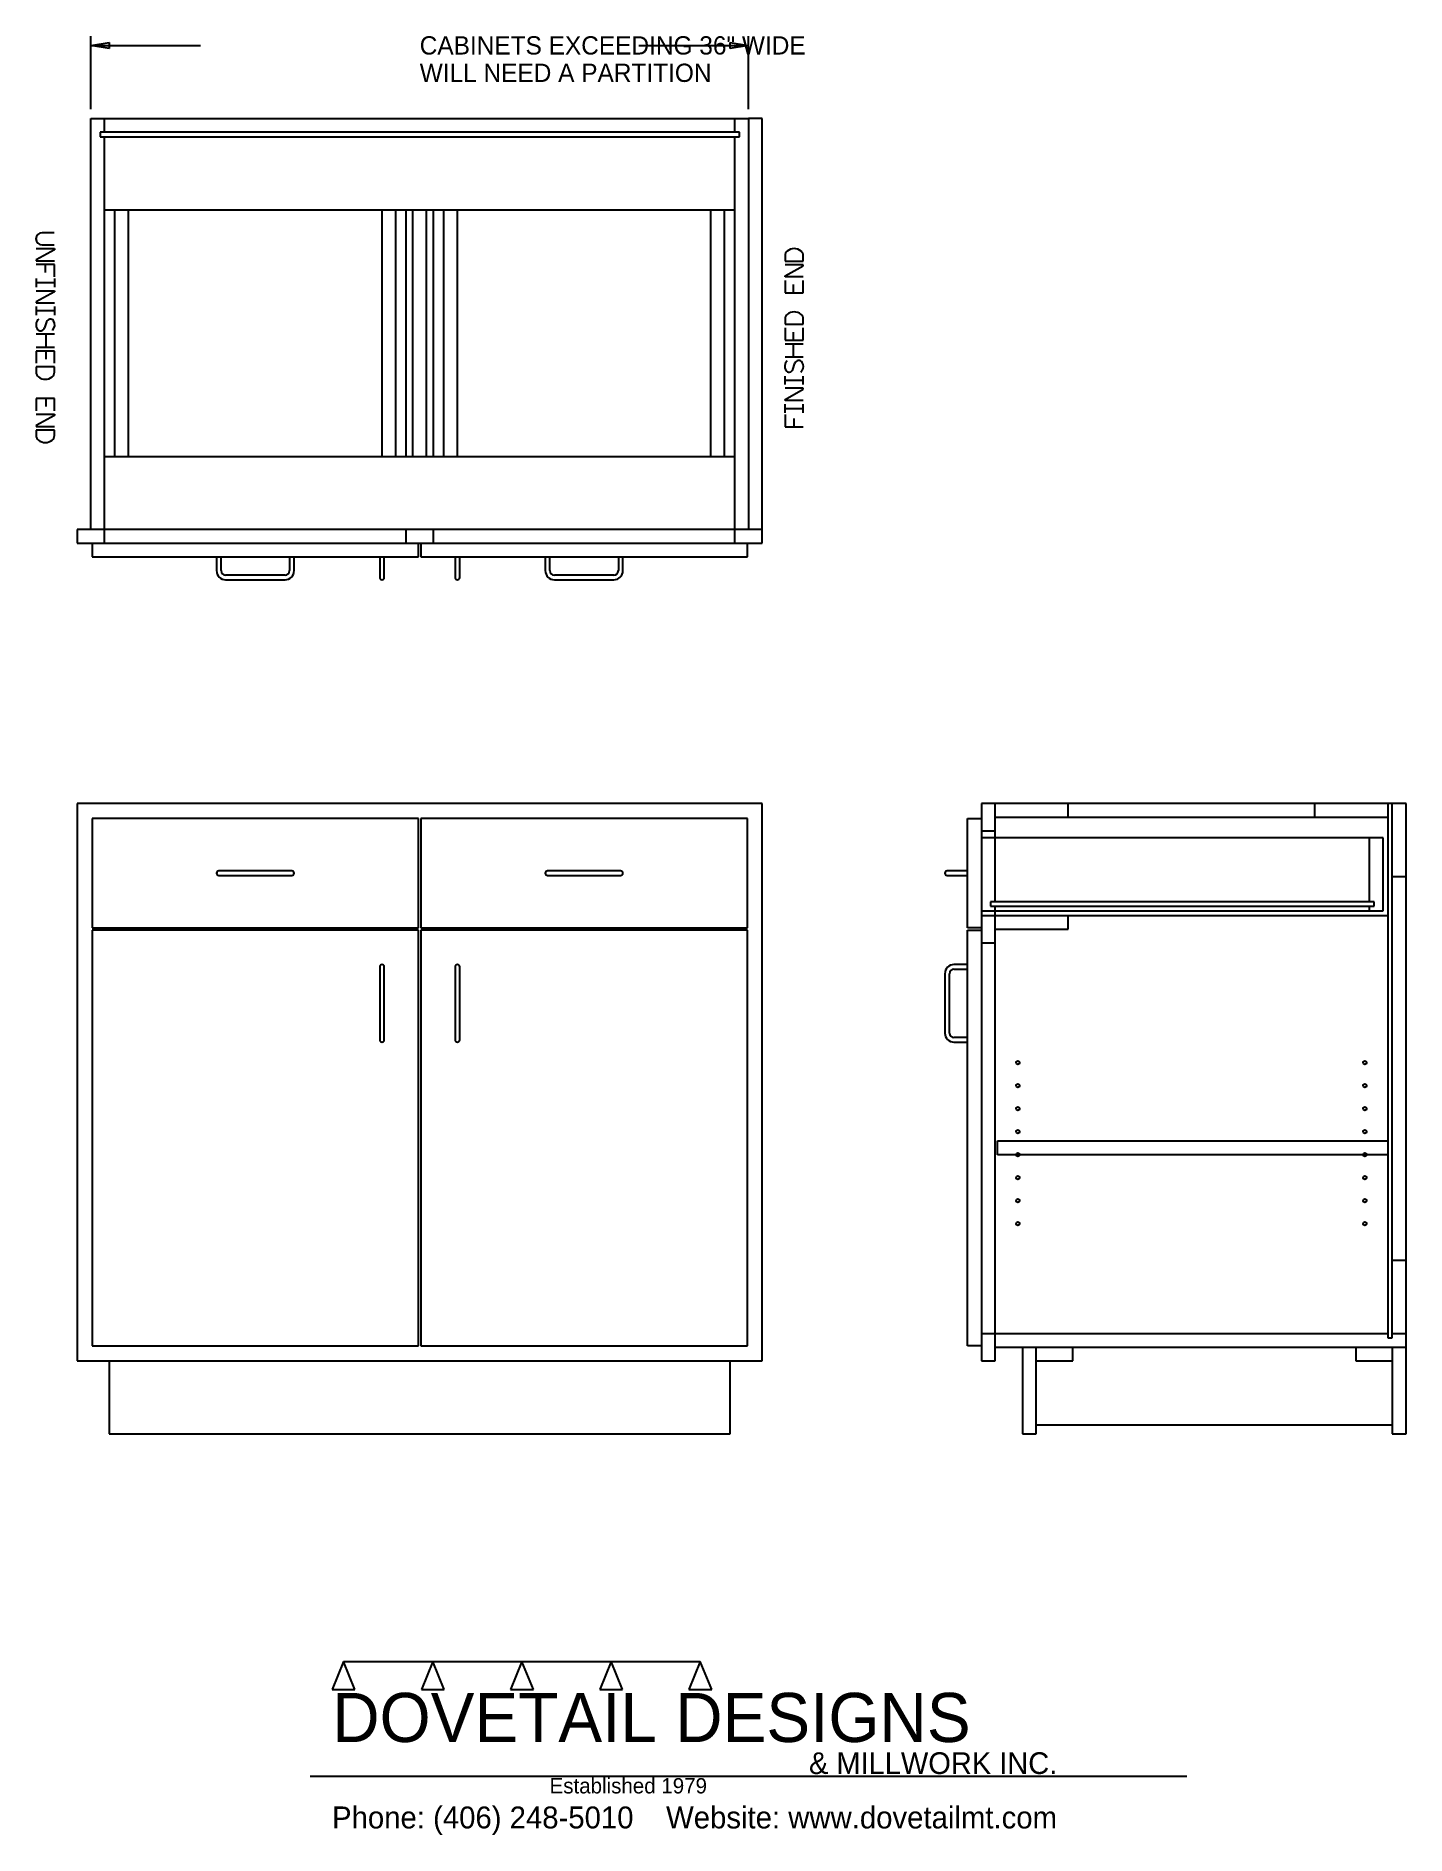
# Model space of a CAD drawing. Extents: x -3 to 72, y -22 to 76.5.
import ezdxf

# ---------------------------------------------------------------- set-up
doc = ezdxf.new("R2010")
doc.units = 0
doc.header["$MEASUREMENT"] = 0
for name, color, linetype in [('APS_GEOMETRY', 7, 'Continuous'), ('CONSTRUCTION', 7, 'Continuous'), ('DIMENSIONS', 7, 'Continuous'), ('TEXT', 7, 'Continuous')]:
    doc.layers.add(name, color=color, linetype=linetype)

msp = doc.modelspace()

# ---------------------------------------------------------------- linework, layer by layer
at = {"layer": 'APS_GEOMETRY'}
for p, q in [((0, 49.5), (0, 72)), ((0, 72), (36, 72)), ((0.75, 71.25), (0.75, 72)), ((35.25, 71.25), (35.25, 72)), ((36, 72), (36, 49.5)), ((36.75, 72), (36, 72)), ((36.75, 49.5), (36.75, 72)), ((35.5, 71.25), (0.5, 71.25)), ((0.5, 71.25), (0.5, 71)), ((0.5, 71), (35.5, 71)), ((0.75, 48.75), (0.75, 71)), ((35.25, 48.75), (35.25, 71)), ((35.5, 71), (35.5, 71.25)), ((0.75, 67), (35.25, 67)), ((1.3125, 53.5), (1.3125, 67)), ((2.0625, 53.5), (2.0625, 67)), ((15.9375, 53.5), (15.9375, 67)), ((16.6875, 53.5), (16.6875, 67)), ((17.25, 53.5), (17.25, 67)), ((17.625, 53.5), (17.625, 67)), ((18.375, 53.5), (18.375, 67)), ((18.75, 53.5), (18.75, 67)), ((19.3125, 53.5), (19.3125, 67)), ((20.0625, 53.5), (20.0625, 67)), ((33.9375, 53.5), (33.9375, 67)), ((34.6875, 53.5), (34.6875, 67)), ((0.75, 53.5), (35.25, 53.5)), ((36.75, 49.5), (-0.75, 49.5)), ((-0.75, 49.5), (-0.75, 48.75)), ((17.25, 48.75), (17.25, 49.5)), ((18.75, 48.75), (18.75, 49.5)), ((36.75, 48.75), (36.75, 49.5)), ((-0.75, 48.75), (36.75, 48.75)), ((0.0625, 48.75), (0.0625, 48)), ((17.9375, 48), (17.9375, 48.75)), ((18.0625, 48.75), (18.0625, 48)), ((35.9375, 48), (35.9375, 48.75)), ((0.0625, 48), (17.9375, 48)), ((6.875, 48), (6.875, 47.25)), ((7.125, 47.25), (7.125, 48)), ((10.875, 48), (10.875, 47.25)), ((11.125, 47.25), (11.125, 48)), ((15.8125, 48), (15.8125, 46.875)), ((16.0625, 46.875), (16.0625, 48)), ((18.0625, 48), (35.9375, 48)), ((19.9375, 48), (19.9375, 46.875)), ((20.1875, 46.875), (20.1875, 48)), ((24.875, 48), (24.875, 47.25)), ((25.125, 47.25), (25.125, 48)), ((28.875, 48), (28.875, 47.25)), ((29.125, 47.25), (29.125, 48)), ((10.625, 47), (7.375, 47)), ((7.375, 46.75), (10.625, 46.75)), ((28.625, 47), (25.375, 47)), ((25.375, 46.75), (28.625, 46.75)), ((36.75, 34.5), (-0.75, 34.5)), ((-0.75, 34.5), (-0.75, 4)), ((36.75, 4), (36.75, 34.5)), ((72, 34.5), (48.75, 34.5)), ((48.75, 34.5), (48.75, 4)), ((49.5, 29.125), (49.5, 34.5)), ((53.5, 33.75), (53.5, 34.5)), ((67, 33.75), (67, 34.5)), ((71, 34.5), (71, 5.25)), ((71.25, 5.25), (71.25, 34.5)), ((72, 0), (72, 34.5)), ((17.9375, 33.6875), (0.0625, 33.6875)), ((0.0625, 33.6875), (0.0625, 27.6875)), ((17.9375, 27.6875), (17.9375, 33.6875)), ((35.9375, 33.6875), (18.0625, 33.6875)), ((18.0625, 33.6875), (18.0625, 27.6875)), ((35.9375, 27.6875), (35.9375, 33.6875)), ((48, 27.6875), (48, 33.6875)), ((48, 33.6875), (48.75, 33.6875)), ((49.5, 33.75), (71, 33.75)), ((48.75, 33), (49.5, 33)), ((70.75, 32.625), (48.75, 32.625)), ((70, 29.125), (70, 32.625)), ((70.75, 28.625), (70.75, 32.625)), ((11, 30.8125), (7, 30.8125)), ((7, 30.5625), (11, 30.5625)), ((29, 30.8125), (25, 30.8125)), ((25, 30.5625), (29, 30.5625)), ((48, 30.8125), (46.875, 30.8125)), ((46.875, 30.5625), (48, 30.5625)), ((71.25, 30.5), (72, 30.5)), ((48.75, 28.625), (70.75, 28.625)), ((70.25, 29.125), (49.25, 29.125)), ((49.25, 29.125), (49.25, 28.875)), ((49.25, 28.875), (70.25, 28.875)), ((49.5, 4), (49.5, 28.875)), ((70, 28.625), (70, 28.875)), ((70.25, 28.875), (70.25, 29.125)), ((0.0625, 27.6875), (17.9375, 27.6875)), ((18.0625, 27.6875), (35.9375, 27.6875)), ((48.75, 27.6875), (48, 27.6875)), ((48.75, 28.375), (71, 28.375)), ((49.5, 27.625), (53.5, 27.625)), ((53.5, 27.625), (53.5, 28.375)), ((17.9375, 27.5625), (0.0625, 27.5625)), ((0.0625, 27.5625), (0.0625, 4.8125)), ((17.9375, 4.8125), (17.9375, 27.5625)), ((35.9375, 27.5625), (18.0625, 27.5625)), ((18.0625, 27.5625), (18.0625, 4.8125)), ((35.9375, 4.8125), (35.9375, 27.5625)), ((48, 4.8125), (48, 27.5625)), ((48, 27.5625), (48.75, 27.5625)), ((48.75, 26.875), (49.5, 26.875)), ((48, 25.6875), (47.25, 25.6875)), ((15.8125, 25.5625), (15.8125, 21.5625)), ((16.0625, 21.5625), (16.0625, 25.5625)), ((19.9375, 25.5625), (19.9375, 21.5625)), ((20.1875, 21.5625), (20.1875, 25.5625)), ((46.75, 25.1875), (46.75, 21.9375)), ((47, 21.9375), (47, 25.1875)), ((47.25, 25.4375), (48, 25.4375)), ((48, 21.6875), (47.25, 21.6875)), ((47.25, 21.4375), (48, 21.4375)), ((49.625, 15.279528), (49.625, 16.029528)), ((49.625, 16.029528), (71, 16.029528)), ((71, 15.279528), (49.625, 15.279528)), ((71.25, 9.5), (72, 9.5)), ((48.75, 5.5), (71, 5.5)), ((71, 5.25), (71.25, 5.25)), ((71.25, 5.5), (72, 5.5)), ((-0.75, 4), (36.75, 4)), ((0.0625, 4.8125), (17.9375, 4.8125)), ((1, 4), (1, 0)), ((18.0625, 4.8125), (35.9375, 4.8125)), ((35, 0), (35, 4)), ((48.75, 4.8125), (48, 4.8125)), ((48.75, 4), (49.5, 4)), ((49.5, 4.75), (72, 4.75)), ((51, 4.75), (51, 0)), ((51.75, 0), (51.75, 4.75)), ((51.75, 4), (53.75, 4)), ((53.75, 4), (53.75, 4.75)), ((69.25, 4.75), (69.25, 4)), ((69.25, 4), (71.25, 4)), ((71.25, 4.75), (71.25, 0)), ((1, 0), (35, 0)), ((51, 0), (51.75, 0)), ((51.75, 0.5), (71.25, 0.5)), ((71.25, 0), (72, 0))]:
    msp.add_line(p, q, dxfattribs=at)
for centre in [(50.75, 20.318898), (69.75, 20.318898), (50.75, 19.059055), (69.75, 19.059055), (50.75, 17.799213), (69.75, 17.799213), (50.75, 16.53937), (69.75, 16.53937), (50.75, 15.279528), (69.75, 15.279528), (50.75, 14.019685), (69.75, 14.019685), (50.75, 12.759843), (69.75, 12.759843), (50.75, 11.5), (69.75, 11.5)]:
    msp.add_circle(centre, 0.098425, dxfattribs=at)
for centre, radius, start, end in [((7.375, 47.25), 0.5, 180, 270), ((7.375, 47.25), 0.25, 180, 270), ((10.625, 47.25), 0.25, 270, 0), ((10.625, 47.25), 0.5, 270, 0), ((15.9375, 46.875), 0.125, 180, 0), ((20.0625, 46.875), 0.125, 180, 0), ((25.375, 47.25), 0.5, 180, 270), ((25.375, 47.25), 0.25, 180, 270), ((28.625, 47.25), 0.25, 270, 0), ((28.625, 47.25), 0.5, 270, 0), ((7, 30.6875), 0.125, 90, 270), ((11, 30.6875), 0.125, 270, 90), ((25, 30.6875), 0.125, 90, 270), ((29, 30.6875), 0.125, 270, 90), ((46.875, 30.6875), 0.125, 90, 270), ((15.9375, 25.5625), 0.125, 0, 180), ((20.0625, 25.5625), 0.125, 0, 180), ((47.25, 25.1875), 0.5, 90, 180), ((47.25, 25.1875), 0.25, 90, 180), ((47.25, 21.9375), 0.5, 180, 270), ((47.25, 21.9375), 0.25, 180, 270), ((15.9375, 21.5625), 0.125, 180, 0), ((20.0625, 21.5625), 0.125, 180, 0)]:
    msp.add_arc(centre, radius, start, end, dxfattribs=at)
at = {"layer": 'CONSTRUCTION'}
for p, q in [((13.831379, -12.46178), (13.2078, -14.002913)), ((13.831379, -12.46178), (18.714561, -12.461764)), ((14.454958, -14.002913), (13.831379, -12.46178)), ((18.714561, -12.461764), (18.090982, -14.002897)), ((19.33814, -14.002897), (18.714561, -12.461764)), ((18.714561, -12.461764), (23.597731, -12.461764)), ((23.597731, -12.461764), (22.974152, -14.002897)), ((24.22131, -14.002897), (23.597731, -12.461764)), ((23.597731, -12.461764), (28.480901, -12.461764)), ((28.480901, -12.461764), (27.857322, -14.002897)), ((29.10448, -14.002897), (28.480901, -12.461764)), ((28.480901, -12.461764), (33.363373, -12.46178)), ((33.363373, -12.46178), (32.739794, -14.002913)), ((33.986952, -14.002913), (33.363373, -12.46178)), ((13.2078, -14.002913), (14.454958, -14.002913)), ((18.090982, -14.002897), (19.33814, -14.002897)), ((22.974152, -14.002897), (24.22131, -14.002897)), ((27.857322, -14.002897), (29.10448, -14.002897)), ((32.739794, -14.002913), (33.986952, -14.002913)), ((12, -18.74101), (60, -18.74101))]:
    msp.add_line(p, q, dxfattribs=at)
at = {"layer": 'DIMENSIONS'}
for p, q in [((0, 72.5), (0, 76.5)), ((0, 76), (1, 76.1667)), ((0, 76), (6, 76)), ((1, 75.8333), (0, 76)), ((1, 76.1667), (1, 75.8333)), ((30, 76), (36, 76)), ((35, 76.1667), (36, 76)), ((35, 75.8333), (35, 76.1667)), ((36, 76), (35, 75.8333)), ((36, 72.5), (36, 76.5))]:
    msp.add_line(p, q, dxfattribs=at)
at = {"layer": 'TEXT'}
for p, q in [((-2.009492, 65.741491), (-2.676159, 65.741491)), ((-2.676159, 65.074824), (-2.009492, 65.074824)), ((-3, 64.87325), (-2, 64.87325)), ((-2, 64.817695), (-3, 64.262139)), ((-3, 64.262139), (-3, 64.206584)), ((-3, 64.206584), (-2, 64.206584)), ((-2, 64.87325), (-2, 64.817695)), ((38.000001, 64.483838), (38, 64.194947)), ((38, 64.194947), (39, 64.194947)), ((39, 64.194947), (39, 64.483836)), ((-3.000239, 63.239883), (-3, 63.004224)), ((-2, 64.006584), (-3, 64.006584)), ((-2.5, 63.995473), (-2.5, 63.562139)), ((-2.000239, 63.239883), (-2, 63.004224)), ((-2, 63.339917), (-2, 64.006584)), ((39, 63.994947), (38, 63.994947)), ((38, 63.383836), (39, 63.939391)), ((38, 63.32828), (38, 63.383836)), ((39, 63.32828), (38, 63.32828)), ((38, 63.12828), (38, 62.461613)), ((39, 63.939391), (39, 63.994947)), ((39, 62.461613), (39, 63.12828)), ((-3, 63.004224), (-3.000239, 62.768565)), ((-2, 63.004224), (-3, 63.004224)), ((-3, 62.568598), (-2, 62.568598)), ((-2, 62.513043), (-3, 61.957487)), ((-2, 63.004224), (-2.000239, 62.768565)), ((-2, 62.568598), (-2, 62.513043)), ((38, 62.461613), (39, 62.461613)), ((38.466667, 62.472724), (38.466667, 62.906058)), ((-3.000239, 61.701898), (-3, 61.466239)), ((-3, 61.466239), (-3.000239, 61.230579)), ((-3, 61.957487), (-3, 61.901932)), ((-3, 61.901932), (-2, 61.901932)), ((-2, 61.466239), (-3, 61.466239)), ((-2.000239, 61.701898), (-2, 61.466239)), ((-2, 61.466239), (-2.000239, 61.230579)), ((-2, 60.188913), (-3, 60.188913)), ((-2.424632, 60.868471), (-2.535748, 60.53514)), ((-2.466667, 60.177802), (-2.466667, 59.477801)), ((38.000001, 61.0222), (38, 60.73331)), ((38, 60.73331), (39, 60.73331)), ((38, 60.53331), (38, 59.866643)), ((38.466667, 59.877754), (38.466667, 60.311087)), ((39, 60.73331), (39, 61.022199)), ((39, 59.866643), (39, 60.53331)), ((-2, 59.46669), (-3, 59.46669)), ((-2, 59.26669), (-3, 59.26669)), ((-3, 59.26669), (-3, 58.600024)), ((-2.466667, 59.255579), (-2.466667, 58.822246)), ((-2, 58.600024), (-2, 59.26669)), ((38, 59.866643), (39, 59.866643)), ((38, 59.666643), (39, 59.666643)), ((38.466667, 58.955532), (38.466667, 59.655532)), ((-2, 58.400024), (-3, 58.400024)), ((-3, 58.400024), (-3, 58.111135)), ((-2.000001, 58.111133), (-2, 58.400024)), ((38, 58.944421), (39, 58.944421)), ((38.424632, 58.264862), (38.535748, 58.598194)), ((38, 57.667095), (38.000239, 57.902754)), ((38, 57.667095), (39, 57.667095)), ((38.000239, 57.431435), (38, 57.667095)), ((39, 57.231402), (38, 57.231402)), ((38, 56.62029), (39, 57.175846)), ((39, 57.667095), (39.000239, 57.902754)), ((39.000239, 57.431435), (39, 57.667095)), ((39, 57.175846), (39, 57.231402)), ((-2, 56.67172), (-3, 56.67172)), ((-3, 56.67172), (-3, 56.005053)), ((-2.466667, 56.660609), (-2.466667, 56.227275)), ((-2, 56.005053), (-2, 56.67172)), ((38, 56.564735), (38, 56.62029)), ((39, 56.564735), (38, 56.564735)), ((38, 56.129109), (38.000239, 56.364768)), ((39, 56.129109), (39.000239, 56.364768)), ((-3, 55.805053), (-2, 55.805053)), ((-2, 55.749498), (-3, 55.193942)), ((-3, 55.193942), (-3, 55.138387)), ((-2, 55.805053), (-2, 55.749498)), ((38, 56.129109), (39, 56.129109)), ((38.000239, 55.89345), (38, 56.129109)), ((38, 55.793416), (38, 55.12675)), ((38.5, 55.137861), (38.5, 55.571194)), ((39.000239, 55.89345), (39, 56.129109)), ((-3, 55.138387), (-2, 55.138387)), ((-2, 54.938387), (-3, 54.938387)), ((-3, 54.938387), (-3, 54.649498)), ((-2.000001, 54.649496), (-2, 54.938387)), ((38, 55.12675), (39, 55.12675))]:
    msp.add_line(p, q, dxfattribs=at)
for centre, radius, start, end in [((-2.676159, 65.408157), 0.333333, 90, 270), ((38.326311, 64.48478), 0.326311, 128.7145, 180.1655), ((38.5, 64.273239), 0.600011, 50.978158, 129.021842), ((38.67369, 64.484779), 0.326311, 359.83436, 51.285807), ((38.326311, 61.023143), 0.326311, 128.7145, 180.1655), ((38.5, 60.811602), 0.600011, 50.978158, 129.021842), ((38.67369, 61.023142), 0.326311, 359.83436, 51.285807), ((-2.571213, 60.707346), 0.433656, 150.02251, 209.973977), ((-2.751049, 60.603008), 0.225744, 209.837943, 342.503854), ((-2.739354, 60.805455), 0.238989, 119.759272, 150.255342), ((-2.222825, 60.808408), 0.210556, 33.306702, 163.425563), ((-2.393348, 60.702895), 0.411044, 312.9037, 32.5462), ((-2.67369, 58.110191), 0.326311, 179.83436, 231.285807), ((-2.326311, 58.11019), 0.326311, 308.7145, 0.1655), ((38.393348, 58.430438), 0.411044, 132.9037, 212.5462), ((38.222825, 58.324925), 0.210556, 213.306702, 343.425563), ((38.751049, 58.530326), 0.225744, 29.837943, 162.503854), ((38.739354, 58.327878), 0.238989, 299.759272, 330.255342), ((38.571213, 58.425987), 0.433656, 330.02251, 29.973977), ((-2.5, 58.321731), 0.600011, 230.978158, 309.021842), ((-2.67369, 54.648554), 0.326311, 179.83436, 231.285807), ((-2.5, 54.860094), 0.600011, 230.978158, 309.021842), ((-2.326311, 54.648553), 0.326311, 308.7145, 0.1655)]:
    msp.add_arc(centre, radius, start, end, dxfattribs=at)

# ---------------------------------------------------------------- texts
for s, height, p in [('CABINETS EXCEEDING 36" WIDE', 1, (18, 75.5)), ('WILL NEED A PARTITION', 1, (18, 74)), ('DOVETAIL DESIGNS', 2.688, (13.2078, -16.869403)), ('& MILLWORK INC.', 1.188, (39.312436, -18.62101)), ('Established 1979', 0.84, (25.109495, -19.685533)), ('Phone: (406) 248-5010    Website: www.dovetailmt.com', 1.2, (13.2, -21.6))]:
    msp.add_text(s, height=height, dxfattribs=at).set_placement(p)

doc.saveas('drawing.dxf')
